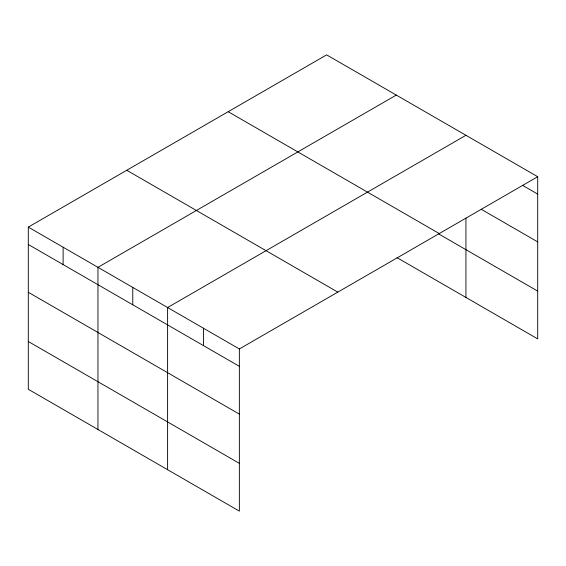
<?xml version="1.0" encoding="UTF-8"?>
<svg xmlns="http://www.w3.org/2000/svg" width="566" height="566" viewBox="0 0 566 566"><rect width="100%" height="100%" fill="white"/><g stroke="black" fill="none" stroke-linecap="round" stroke-linejoin="round"><path stroke-width="0.85" d="M28.3 227.108L239.361 348.96L239.361 511.133L28.3 389.281L28.3 227.108L326.639 54.867L537.7 176.719L537.7 338.892L397.049 257.686M396.292 95.074L97.953 267.322L97.953 429.495M465.938 135.288L167.6 307.536L167.6 469.702M239.361 348.96L537.7 176.719M522.432 185.28L537.7 194.096M481.206 209.264L537.7 241.88M228.19 111.707L439.251 233.56M438.685 233.942L537.7 291.108M126.749 170.267L337.81 292.12M28.3 244.484L239.361 366.336M28.3 292.268L239.361 414.121M28.3 341.496L239.361 463.356M465.938 218.03L465.938 297.461M203.477 328.252L203.477 345.621M132.777 287.429L132.777 304.805M63.123 247.215L63.123 264.591"/></g></svg>
